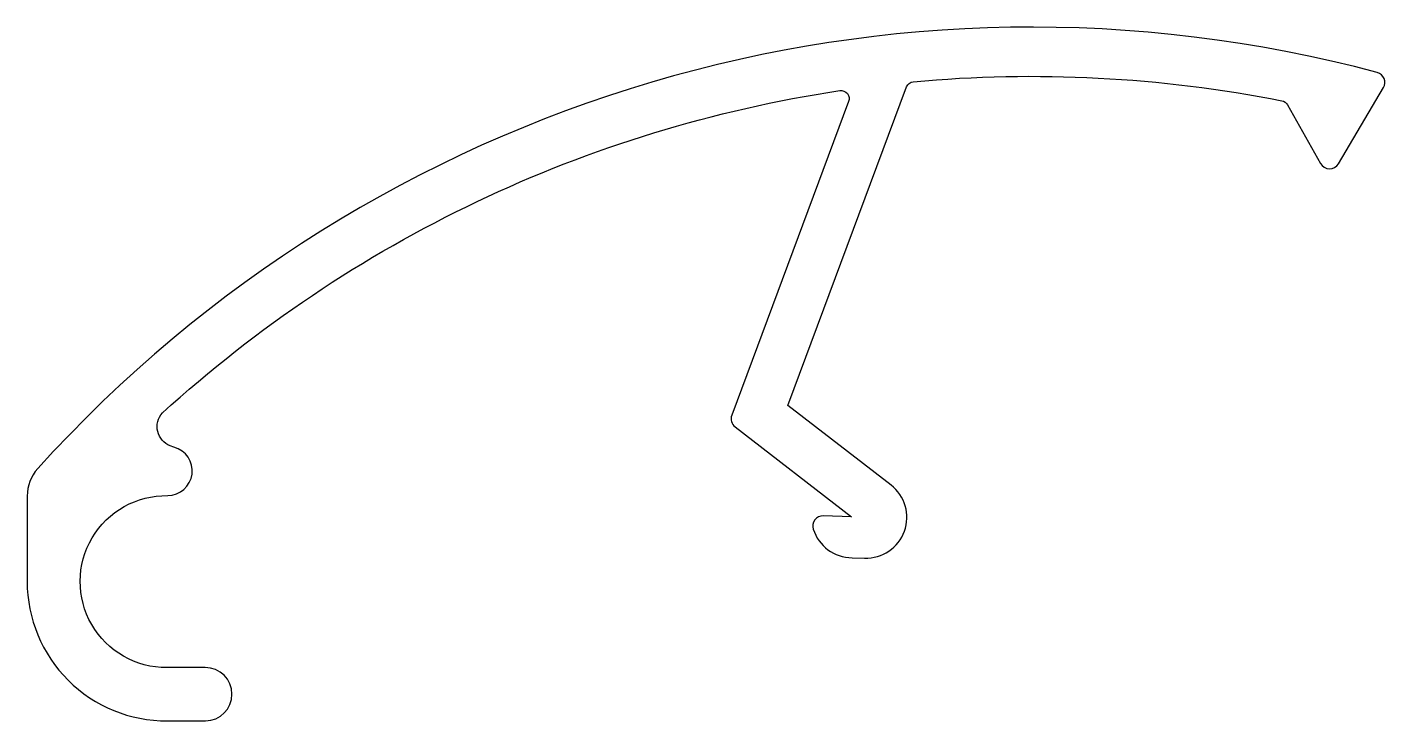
# Model space of a CAD drawing. Extents: x 197.4 to 230.5, y 291.1 to 308.
import ezdxf

# ---------------------------------------------------------------- set-up
doc = ezdxf.new("R2010")
doc.units = 0
doc.layers.get('0').update_dxf_attribs({"linetype": 'CONTINUOUS'})

msp = doc.modelspace()

# ---------------------------------------------------------------- linework, layer by layer
msp.add_lwpolyline([(219.004, 306.693), (219.004, 306.693, -0.071883), (228.003, 306.228, -0.222308), (228.141, 306.13), (228.947, 304.697, 0.577416), (229.38, 304.692), (230.48, 306.551, 0.496799), (230.33, 306.919, 0.281336), (197.631, 297.247, 0.185774), (197.373, 296.577), (197.373, 294.493, 0.416408), (200.794, 291.089), (201.726, 291.089, 0.999865), (201.719, 292.389), (200.785, 292.389, -1.01294), (200.805, 296.589, 0.874941), (200.957, 297.769), (200.866, 297.803, -0.527378), (200.675, 298.606, -0.148458), (217.209, 306.476, -0.571567), (217.426, 306.208), (214.572, 298.551, 0.328864), (214.654, 298.265), (217.498, 296.073), (216.808, 296.095, 0.517638), (216.562, 295.769, 0.324954), (217.508, 295.072), (217.814, 295.063, 0.729217), (218.461, 296.846), (215.941, 298.788), (218.841, 306.567, -0.278337), (219.004, 306.693)], format="xyb")

doc.saveas('drawing.dxf')
